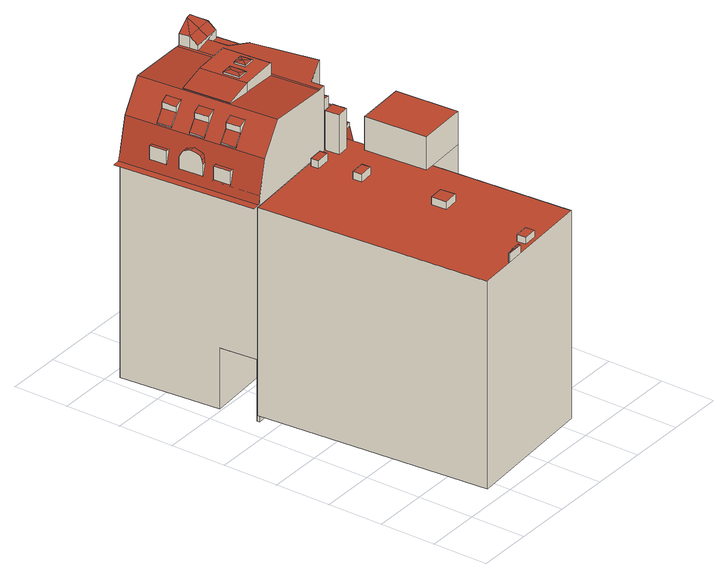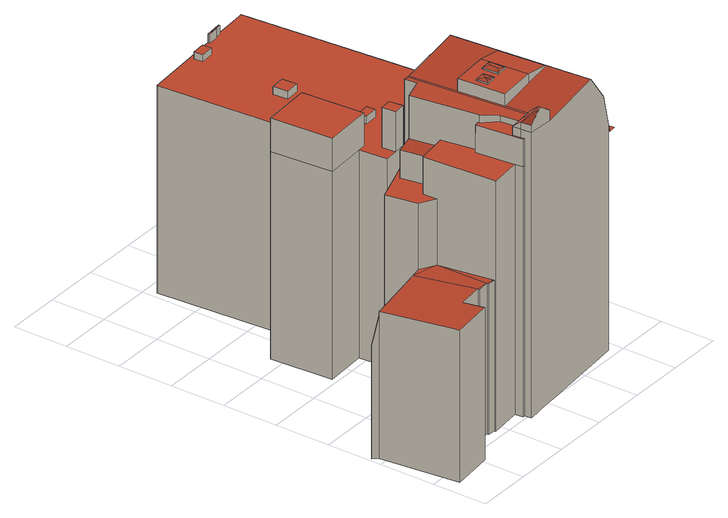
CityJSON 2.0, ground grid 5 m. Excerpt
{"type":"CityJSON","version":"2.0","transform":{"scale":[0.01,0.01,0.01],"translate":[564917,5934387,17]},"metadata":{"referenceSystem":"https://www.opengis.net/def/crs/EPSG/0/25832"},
"CityObjects":{
"building1":{"type":"Building","attributes":{"Grundfläche 2D":"280.815423","Grundhöhe NN":"17.985"},"children":["building1-1","building1-2","building1-3","building1-4","building1-5","building1-6"],"geometry":[{"type":"Solid","lod":"3","boundaries":[[[[0,1,2,3]],[[4,5,6,7,8,9,10,11,12,13,14,15,16,17,18]],[[16,15,1,0]],[[15,14,19,2,1]],[[19,20,3,2]],[[20,17,16,0,3]],[[21,22,8,7,6,5,4,18,23,24]],[[9,8,22,25]],[[26,13,12,11,10,9,25,27]],[[14,13,26,28]],[[19,14,28,29]],[[20,19,29,30]],[[17,20,30,31]],[[18,17,31,23]],[[27,25,22,21,24,23,31,30,29,28,26]]]],"semantics":{"surfaces":[{"type":"RoofSurface"},{"type":"WallSurface"},{"type":"GroundSurface"}],"values":[[0,0,1,1,1,1,1,1,1,1,1,1,1,1,2]]}}]},
"building1-1":{"type":"BuildingInstallation","parents":["building1"],"geometry":[{"type":"MultiSurface","lod":"3","boundaries":[[[32,33,34,35]],[[35,34,36,37]],[[32,35,37,38]],[[33,32,38,39]],[[34,33,39,36]]],"semantics":{"surfaces":[{"type":"RoofSurface"},{"type":"WallSurface"}],"values":[0,1,1,1,1]}}]},
"building1-2":{"type":"BuildingInstallation","parents":["building1"],"geometry":[{"type":"MultiSurface","lod":"3","boundaries":[[[40,41,42,43]],[[44,45,43,42]],[[40,43,45,46]],[[41,40,46,47]],[[42,41,47,44]]],"semantics":{"surfaces":[{"type":"RoofSurface"},{"type":"WallSurface"}],"values":[0,1,1,1,1]}}]},
"building1-3":{"type":"BuildingInstallation","parents":["building1"],"geometry":[{"type":"MultiSurface","lod":"3","boundaries":[[[48,49,50,51]],[[51,50,6,52]],[[48,51,52,53]],[[49,48,53,5]],[[5,6,50,49]]],"semantics":{"surfaces":[{"type":"RoofSurface"},{"type":"WallSurface"}],"values":[0,1,1,1,1]}}]},
"building1-4":{"type":"BuildingInstallation","parents":["building1"],"geometry":[{"type":"MultiSurface","lod":"3","boundaries":[[[54,55,56,57]],[[57,56,58,59]],[[59,60,54,57]],[[55,54,60,61]],[[56,55,61,58]]],"semantics":{"surfaces":[{"type":"RoofSurface"},{"type":"WallSurface"}],"values":[0,1,1,1,1]}}]},
"building1-5":{"type":"BuildingInstallation","parents":["building1"],"geometry":[{"type":"MultiSurface","lod":"3","boundaries":[[[62,63,64,65]],[[66,67,65,64]],[[62,65,67,68]],[[68,69,63,62]],[[64,63,69,66]]],"semantics":{"surfaces":[{"type":"RoofSurface"},{"type":"WallSurface"}],"values":[0,1,1,1,1]}}]},
"building1-6":{"type":"BuildingInstallation","parents":["building1"],"geometry":[{"type":"MultiSurface","lod":"3","boundaries":[[[70,71,72]],[[71,73,72]],[[74,71,70]],[[75,73,71]],[[11,12,72,73]],[[12,76,70,72]],[[74,70,76,77]],[[77,78,71,74]],[[75,71,78,79]],[[79,11,73,75]]],"semantics":{"surfaces":[{"type":"RoofSurface"},{"type":"WallSurface"}],"values":[0,0,0,0,1,1,1,1,1,1]}}]},
"building2":{"type":"Building","attributes":{"Grundfläche 2D":"184.831581","Grundhöhe NN":"17.238"},"children":["building2-1","building2-2","building2-3","building2-4","building2-5","building2-6","building2-7","building2-8","building2-9","building2-10","building2-11","building2-12","building2-13","building2-14","building2-15","building2-16","building2-17","building2-18"],"geometry":[{"type":"MultiSurface","lod":"3","boundaries":[[[80,81,82,83,84,85,86,87,88],[89,90,91,92],[93,94,95,96,97]],[[98,99,85,84]],[[100,101,102,103,104,105]],[[103,106,107,104]],[[108,109,110,111,112,113,114,115,116,117,118]],[[119,101,100,120]],[[121,122,123,124,125,126,127,128,129,130,131,132,133,134,135,136,107,106]],[[137,138,139,140,135,134,141,142,123,122]],[[143,144,145,146,147,148,149,150,151,152,153,154,139,138,137,155,156,157]],[[158,159,160,161,162,163,164,165,166,167]],[[168,169,170,171,172,173,174,175,176,177,178,179,180,181]],[[182,183,184,185,186,187],[188,189,190,191]],[[192,193,194,195,196,197,198,199]],[[200,201,194]],[[194,201,202,195]],[[203,204,201]],[[204,202,201]],[[205,204,203]],[[202,206,195]],[[141,134,133,132,131,84,83,82,81,80]],[[126,125,124,123,88,87,86,85,128,127]],[[123,142,141,80,88]],[[98,84,131,130]],[[130,129,99,98]],[[129,128,85,99]],[[207,208,113,155,137,122,106,103,102]],[[155,113,112,156]],[[163,162,209,157,156,112,111]],[[178,177,210,144,143,157,209,162,161,211,179]],[[144,210,177,176,212,145]],[[145,212,176,175,213,146]],[[146,213,175,174,214,147]],[[174,173,215,148,147,214]],[[215,148,215,173]],[[172,216,217,150,149,148,215,173]],[[218,219,220,221,222,223,224,105,104,107,136,135,140,139,154,153,152,151,150,217,225]],[[226,227,228,229,207,102,105,224]],[[192,199,230,231]],[[193,192,231,232]],[[194,193,232,233]],[[200,194,233,234]],[[201,200,234,235]],[[205,203,236,237]],[[203,201,235,236]],[[183,182,197,196,195,206,185,184]],[[198,197,182,238,230,199]],[[163,111,110,164]],[[165,164,110,109,108,239,240]],[[241,186,185,206,167,166,165,240]],[[167,206,202,158]],[[171,170,242,243]],[[172,171,243,216]],[[160,159,180,179,211,161]],[[202,204,205,237,244,169,168,181,180,159,158]],[[170,169,244,242]],[[245,239,108,118,246,247]],[[113,208,248,249,116,115,114]],[[250,251,252,253,254,117,116,249]],[[118,117,254,246]],[[241,255,256,257,187,186]],[[182,187,257,238]],[[229,228,258,259]],[[260,261,262,263]],[[262,261,227,226]],[[264,265,266,267]],[[264,267,268,269]],[[270,271,272,273]],[[273,274,275,270]],[[275,274,276,277]],[[278,279,280,281]],[[282,278,281,283]],[[284,269,268,285]],[[284,285,272,271]],[[286,287,260,263]],[[288,277,276,289]],[[289,290,291,288]],[[290,292,293,291]],[[292,294,295,293]],[[294,296,297,295]],[[296,298,299,297]],[[299,298,287,286]],[[258,251,250,259]],[[252,300,301,253]],[[301,300,280,279]],[[282,283,245,247]],[[266,265,256,255]],[[237,236,235,234,233,232,231,230,238,257,256,265,264,269,284,271,270,275,277,288,291,293,295,297,299,286,263,262,226,224,223,222,221,220,219,218,225,217,216,243,242,244]],[[229,259,250,249,248,208,207]],[[282,247,246,254,253,301,279,278]],[[102,101,100,105]],[[228,227,261,260,287,298,296,294,292,290,289,276,274,273,272,285,268,267,266,255,241,240,239,245,283,281,280,300,252,251,258]]],"semantics":{"surfaces":[{"type":"RoofSurface"},{"type":"WallSurface"},{"type":"GroundSurface"},{"type":"OuterCeilingSurface"}],"values":[0,0,0,0,0,0,0,0,0,0,0,0,0,0,0,0,0,0,0,1,1,1,1,1,1,1,1,1,1,1,1,1,1,1,1,1,1,1,1,1,1,1,1,1,1,1,1,1,1,1,1,1,1,1,1,1,1,1,1,1,1,1,1,1,1,1,1,1,1,1,1,1,1,1,1,1,1,1,1,1,1,1,1,1,1,1,2,2,2,0,3]}}]},
"building2-1":{"type":"BuildingInstallation","parents":["building2"],"geometry":[{"type":"MultiSurface","lod":"3","boundaries":[[[302,303,304,305]],[[306,307,304,303]],[[305,308,309,302]],[[309,306,303,302]]],"semantics":{"surfaces":[{"type":"RoofSurface"},{"type":"WallSurface"}],"values":[0,1,1,1]}}]},
"building2-2":{"type":"BuildingInstallation","parents":["building2"],"geometry":[{"type":"MultiSurface","lod":"3","boundaries":[[[310,311,312,313]],[[313,312,314,315]],[[313,315,310]],[[311,314,312]]],"semantics":{"surfaces":[{"type":"RoofSurface"},{"type":"WallSurface"}],"values":[0,1,1,1]}}]},
"building2-3":{"type":"BuildingInstallation","parents":["building2"],"geometry":[{"type":"MultiSurface","lod":"3","boundaries":[[[316,306,309,317]],[[308,318,317,309]],[[318,319,316,317]],[[319,307,306,316]]],"semantics":{"surfaces":[{"type":"RoofSurface"},{"type":"WallSurface"}],"values":[0,1,1,1]}}]},
"building2-4":{"type":"BuildingInstallation","parents":["building2"],"geometry":[{"type":"MultiSurface","lod":"3","boundaries":[[[320,321,322,323]],[[324,325,320,323]],[[323,322,326,324]],[[321,320,325,327]]],"semantics":{"surfaces":[{"type":"RoofSurface"},{"type":"WallSurface"}],"values":[0,1,1,1]}}]},
"building2-5":{"type":"BuildingInstallation","parents":["building2"],"geometry":[{"type":"MultiSurface","lod":"3","boundaries":[[[328,329,330,331]],[[321,327,330,329]],[[331,326,322,328]],[[322,321,329,328]]],"semantics":{"surfaces":[{"type":"RoofSurface"},{"type":"WallSurface"}],"values":[0,1,1,1]}}]},
"building2-6":{"type":"BuildingInstallation","parents":["building2"],"geometry":[{"type":"MultiSurface","lod":"3","boundaries":[[[332,211,209,333]],[[162,334,333,209]],[[334,160,332,333]],[[160,161,211,332]],[[162,209,211,161]]],"semantics":{"surfaces":[{"type":"RoofSurface"},{"type":"WallSurface"}],"values":[0,1,1,1,1]}}]},
"building2-7":{"type":"BuildingInstallation","parents":["building2"],"geometry":[{"type":"MultiSurface","lod":"3","boundaries":[[[335,336,337,338,215,214,213,212,210]],[[170,171,337,336,339]],[[171,172,338,337]],[[173,215,338,172]],[[215,173,174,214]],[[175,213,214,174]],[[176,212,213,175]],[[177,210,212,176]],[[178,335,210,177]],[[336,335,178,339]]],"semantics":{"surfaces":[{"type":"RoofSurface"},{"type":"WallSurface"}],"values":[0,1,1,1,1,1,1,1,1,1]}}]},
"building2-8":{"type":"BuildingInstallation","parents":["building2"],"geometry":[{"type":"MultiSurface","lod":"3","boundaries":[[[340,341,342,343,344,345]],[[108,109,342,341]],[[343,342,109,114]],[[115,116,344,343,114]],[[116,117,345,344]],[[117,118,340,345]],[[118,108,341,340]]],"semantics":{"surfaces":[{"type":"RoofSurface"},{"type":"WallSurface"}],"values":[0,1,1,1,1,1,1]}}]},
"building2-9":{"type":"BuildingInstallation","parents":["building2"],"geometry":[{"type":"MultiSurface","lod":"3","boundaries":[[[184,346,347,348]],[[348,183,184]],[[349,183,348,347]],[[184,350,346,351]],[[346,350,349,347]]],"semantics":{"surfaces":[{"type":"RoofSurface"},{"type":"WallSurface"}],"values":[0,1,1,1,1]}}]},
"building2-10":{"type":"BuildingInstallation","parents":["building2"],"geometry":[{"type":"MultiSurface","lod":"3","boundaries":[[[352,353,354,355]],[[353,352,191,190]],[[190,189,354,353]],[[355,354,189,188]],[[188,191,352,355]]],"semantics":{"surfaces":[{"type":"RoofSurface"},{"type":"WallSurface"}],"values":[0,1,1,1,1]}}]},
"building2-11":{"type":"BuildingInstallation","parents":["building2"],"geometry":[{"type":"MultiSurface","lod":"3","boundaries":[[[356,357,358,359]],[[360,361,357,356]],[[361,362,358,357]],[[362,363,359,358]]],"semantics":{"surfaces":[{"type":"RoofSurface"},{"type":"WallSurface"}],"values":[0,1,1,1]}}]},
"building2-12":{"type":"BuildingInstallation","parents":["building2"],"geometry":[{"type":"MultiSurface","lod":"3","boundaries":[[[364,365,366]],[[367,364,366,368]],[[367,368,369]],[[370,371,367,369,372,373]],[[370,373,374]],[[375,138,370,374]],[[370,138,376,146,147,364,367,371]],[[147,148,365,364]]],"semantics":{"surfaces":[{"type":"RoofSurface"},{"type":"WallSurface"}],"values":[0,0,0,0,0,1,1,1]}}]},
"building2-13":{"type":"BuildingInstallation","parents":["building2"],"geometry":[{"type":"MultiSurface","lod":"3","boundaries":[[[377,378,379,380]],[[380,379,381,382]],[[380,382,377]],[[378,381,379]]],"semantics":{"surfaces":[{"type":"RoofSurface"},{"type":"WallSurface"}],"values":[0,1,1,1]}}]},
"building2-14":{"type":"BuildingInstallation","parents":["building2"],"geometry":[{"type":"MultiSurface","lod":"3","boundaries":[[[383,384,385,386,387]],[[387,386,388]],[[389,385,384]],[[390,388,386,385,389]],[[389,384,90,89]],[[384,383,387,91,90]],[[388,390,389,89,92]],[[387,388,92,91]]],"semantics":{"surfaces":[{"type":"RoofSurface"},{"type":"WallSurface"}],"values":[0,0,0,0,1,1,1,1]}}]},
"building2-15":{"type":"BuildingInstallation","parents":["building2"],"geometry":[{"type":"MultiSurface","lod":"3","boundaries":[[[391,392,393,394]],[[394,393,395]],[[396,393,392]],[[397,398,396]],[[396,398,393]],[[395,398,397]],[[393,398,395]],[[93,392,391,394,95,94]],[[396,392,93,97]],[[397,396,97,96]],[[394,395,397,96,95]]],"semantics":{"surfaces":[{"type":"RoofSurface"},{"type":"WallSurface"}],"values":[0,0,0,0,0,0,0,1,1,1,1]}}]},
"building2-16":{"type":"BuildingInstallation","parents":["building2"],"geometry":[{"type":"MultiSurface","lod":"3","boundaries":[[[399,400,401,402,403]],[[404,399,403,405]],[[406,407,408,404,405,409]],[[410,407,406,411]],[[412,410,411,413]],[[414,412,413,415]],[[416,414,415,417,418]],[[401,400,419]],[[416,418,420]],[[416,420,421,422,423,419,400,399,404,408,407,410,412,414]]],"semantics":{"surfaces":[{"type":"RoofSurface"},{"type":"WallSurface"}],"values":[0,0,0,0,0,0,0,1,1,1]}}]},
"building2-17":{"type":"BuildingInstallation","parents":["building2"],"geometry":[{"type":"MultiSurface","lod":"3","boundaries":[[[374,424,425,426]],[[374,373,372]],[[427,424,374,372,369]],[[368,427,369]],[[427,368,366,428,429]],[[365,428,366]],[[428,365,430,431,432,429]],[[140,375,374,426]],[[148,149,150,431,430,365]],[[150,151,152,153,154,139,140,426,425,424,427,429,432,431]]],"semantics":{"surfaces":[{"type":"RoofSurface"},{"type":"WallSurface"}],"values":[0,0,0,0,0,0,0,1,1,1]}}]},
"building2-18":{"type":"BuildingInstallation","parents":["building2"],"geometry":[{"type":"MultiSurface","lod":"3","boundaries":[[[433,434,435,436]],[[359,363,435,434]],[[436,360,356,433]],[[356,359,434,433]]],"semantics":{"surfaces":[{"type":"RoofSurface"},{"type":"WallSurface"}],"values":[0,1,1,1]}}]}
},
"vertices":[
[1341,1993,2278],[1377,1427,2278],[1829,1456,2278],[1793,2022,2278],[1342,2251,1978],[1266,2245,1978],[1158,2237,1978],[173,2159,1978],[158,2158,1978],[311,74,1978],[343,77,1978],[643,100,1978],[796,111,1978],[1545,168,1978],[1460,1433,1978],[1377,1427,1978],[1341,1993,1978],[1413,1998,1978],[1391,2255,1978],[1829,1456,1978],[1793,2022,1978],[173,2159,98],[158,2158,98],[1391,2255,98],[1342,2251,98],[311,74,98],[1545,168,98],[343,77,98],[1460,1433,98],[1829,1456,98],[1793,2022,98],[1413,1998,98],
[1128,972,2046],[1118,1108,2046],[984,1098,2046],[994,962,2046],[984,1098,1978],[994,962,1978],[1128,972,1978],[1118,1108,1978],
[1037,2128,2046],[1032,2197,2046],[901,2188,2046],[906,2119,2046],[901,2188,1978],[906,2119,1978],[1037,2128,1978],[1032,2197,1978],
[1276,2117,2339],[1266,2245,2339],[1158,2237,2339],[1168,2109,2339],[1168,2109,1978],[1276,2117,1978],
[934,157,2039],[1059,166,2039],[1053,247,2039],[928,238,2039],[1053,247,1978],[928,238,1978],[934,157,1978],[1059,166,1978],
[1070,1739,2046],[1064,1820,2046],[937,1811,2046],[943,1730,2046],[937,1811,1978],[943,1730,1978],[1070,1739,1978],[1064,1820,1978],
[795,131,2057],[706,119,2057],[796,111,2053],[643,100,2057],[705,125,2057],[642,114,2057],[795,131,1978],[705,125,1978],[706,119,1978],[642,114,1978],
[1001,3096,2675],[996,3095,2675],[976,3094,2675],[962,3093,2675],[653,3069,2675],[686,2639,2675],[1006,2664,2675],[1024,2665,2675],[1034,2666,2675],[806,2736,2675],[704,2729,2675],[693,2877,2675],[796,2884,2675],[873,2792,2675],[866,2890,2675],[865,2897,2675],[966,2905,2675],[974,2800,2675],[407,3050,2623],[440,2621,2623],[71,3422,1994],[173,2159,1994],[191,2161,2065],[269,2167,2361],[167,3431,2361],[90,3424,2065],[461,2182,2616],[359,3449,2616],[1732,2499,677],[1505,2420,677],[1320,2356,677],[1317,2425,677],[1129,2349,677],[1137,2235,677],[1342,2251,677],[1386,2255,677],[1391,2255,677],[1550,2429,677],[1737,2465,677],[105,2154,1994],[3,3416,1994],[1030,2227,2567],[1072,2230,2564],[1034,2666,2564],[1024,2665,2565],[1006,2664,2566],[996,2663,2567],[713,2642,2592],[686,2639,2594],[440,2621,2615],[407,3050,2615],[653,3069,2594],[962,3093,2567],[976,3094,2566],[996,3095,2564],[960,3505,2564],[930,3502,2567],[1090,2232,2564],[1001,3338,2564],[988,3507,2564],[985,3507,2564],[1001,3096,2564],[1032,2688,2564],[1279,3040,2605],[1278,3046,2604],[1166,3168,2588],[1151,3352,2588],[1274,3364,2608],[1268,3436,2608],[1264,3473,2608],[1258,3533,2608],[1229,3530,2603],[1153,3523,2591],[1105,3518,2583],[1103,3518,2583],[1137,2235,2571],[1129,2349,2571],[1375,2448,2612],[1609,2885,1949],[1617,2756,1949],[1480,2738,1949],[1331,2718,1949],[1375,2448,1949],[1317,2425,1949],[1320,2356,1949],[1801,2522,1949],[1755,2759,1949],[1746,2808,1949],[1581,3414,2286],[1580,3429,2286],[1291,3401,2286],[1284,3475,2286],[1264,3473,2286],[1268,3436,2286],[1274,3364,2286],[1151,3352,2286],[1166,3168,2286],[1278,3046,2286],[1279,3040,2286],[1331,2718,2286],[1617,2756,2286],[1581,3408,2286],[2436,2932,1322],[1982,2851,1322],[1844,2826,1322],[1746,2808,1322],[1755,2759,1048],[2479,2889,1048],[2157,2879,1304],[2290,2903,1304],[2296,2866,1102],[2164,2842,1101],[1971,3608,1401],[1991,3412,1386],[1758,3387,1386],[1844,2826,1349],[2289,2906,1351],[2436,2932,1352],[2368,3583,1397],[2361,3649,1401],[1756,3404,1386],[1651,3393,1386],[1609,2885,1349],[1648,3412,1386],[1581,3408,1386],[1581,3414,1386],[1746,2808,1349],[191,2161,24],[1137,2235,24],[1375,2448,2226],[1278,3046,2534],[1331,2718,2226],[1166,3168,2534],[1151,3352,2534],[1274,3364,2534],[1268,3436,2534],[1264,3473,24],[1258,3533,24],[1153,3523,24],[1105,3518,24],[1103,3518,24],[988,3507,24],[985,3507,24],[960,3505,24],[90,3424,24],[1229,3530,24],[162,2521,24],[162,2521,580],[189,2187,580],[189,2187,24],[2361,3649,24],[1971,3608,24],[1991,3412,24],[1758,3387,24],[1756,3404,24],[1651,3393,24],[1648,3412,24],[1581,3414,24],[2436,2932,24],[1732,2499,580],[1801,2522,580],[1755,2759,580],[1291,3401,24],[1284,3475,24],[1580,3429,24],[1733,2492,580],[1737,2465,24],[1733,2492,24],[1386,2255,24],[1391,2255,24],[1418,2285,24],[1418,2285,580],[1438,2306,580],[1438,2306,24],[1550,2429,24],[1825,2771,580],[1825,2771,24],[2479,2889,24],[1135,2262,580],[1135,2262,24],[1334,2697,580],[1238,2604,580],[1238,2604,24],[1334,2697,24],[1820,2838,24],[1821,2822,24],[1821,2822,580],[1820,2838,580],[1705,2832,580],[1705,2832,24],[1665,2929,24],[1682,2844,24],[1682,2844,580],[1665,2929,580],[1664,2929,580],[1664,2929,24],[1605,2963,580],[1605,2963,24],[1551,2473,24],[1502,2419,24],[1502,2419,580],[1551,2473,580],[1705,2489,24],[1705,2489,580],[1685,2830,24],[1685,2830,580],[1359,2722,24],[1359,2722,580],[1603,2964,24],[1603,2964,580],[1502,2959,580],[1502,2959,24],[1470,2879,580],[1470,2879,24],[1502,2846,580],[1502,2846,24],[1502,2773,580],[1502,2773,24],[1362,2725,580],[1362,2725,24],[1434,2344,580],[1434,2344,24],
[313,2572,2526],[324,2440,2526],[394,2446,2556],[383,2578,2556],[324,2440,2473],[324,2440,2463],[313,2572,2463],[313,2572,2473],
[206,2429,2204],[194,2583,2204],[161,2580,2204],[173,2426,2204],[161,2580,2078],[173,2426,2078],
[253,2434,2379],[242,2567,2379],[242,2567,2369],[253,2434,2369],
[206,3013,2379],[277,3018,2473],[266,3151,2473],[196,3145,2379],[196,3145,2369],[206,3013,2369],[266,3151,2463],[277,3018,2463],
[266,3151,2526],[277,3018,2526],[348,3024,2556],[337,3157,2556],
[1480,2738,2204],[1524,2472,2204],[1524,2472,1949],
[1279,3040,2534],[1323,3044,2534],[1284,3475,2534],[1264,3473,2534],[1323,3044,2286],
[1737,2465,759],[1732,2499,759],[1505,2420,759],[1342,2251,759],[1391,2255,759],[1550,2429,759],
[1851,2787,1117],[1989,2812,1118],[1982,2851,1332],[1989,2812,1108],[1851,2787,1107],[1844,2826,1332],
[2164,2842,1074],[2296,2866,1074],[2290,2903,1074],[2157,2879,1074],
[290,2858,2473],[219,2852,2379],[230,2719,2379],[301,2725,2473],[290,2858,2463],[219,2852,2369],[230,2719,2369],[301,2725,2463],
[1274,3364,2609],[1268,3436,2669],[1267,3436,2669],[1151,3352,2609],[1132,3423,2669],[1131,3423,2669],[1001,3338,2609],[1008,3339,2609],[999,3411,2669],[995,3410,2669],[994,3410,2669],[994,3410,2564],[1008,3339,2565],
[160,3007,2204],[147,3161,2204],[115,3158,2204],[127,3004,2204],[115,3158,2078],[127,3004,2078],
[696,2842,2687],[704,2729,2687],[750,2768,2694],[746,2845,2694],[693,2877,2687],[796,2884,2687],[806,2736,2687],[804,2772,2687],
[866,2890,2687],[873,2792,2687],[918,2850,2694],[865,2897,2687],[915,2901,2687],[974,2800,2687],[966,2905,2687],[919,2850,2694],
[153,2686,2223],[153,2676,2185],[181,2678,2185],[185,2683,2202],[190,2689,2223],[152,2698,2256],[198,2702,2256],[197,2788,2279],[145,2783,2279],[148,2741,2268],[197,2745,2268],[142,2820,2268],[191,2824,2268],[139,2850,2256],[186,2854,2256],[137,2876,2223],[175,2879,2223],[136,2893,2185],[169,2888,2202],[164,2896,2185],[153,2676,2078],[136,2893,2078],[139,2850,2078],[142,2820,2078],[148,2741,2078],
[1103,3518,2751],[988,3507,2671],[985,3507,2669],[1105,3518,2751],[1198,3489,2719],[1153,3523,2751],[1264,3473,2669],[1258,3533,2669],[1229,3530,2692],
[290,2858,2526],[301,2725,2526],[371,2731,2556],[361,2863,2556]
]}
